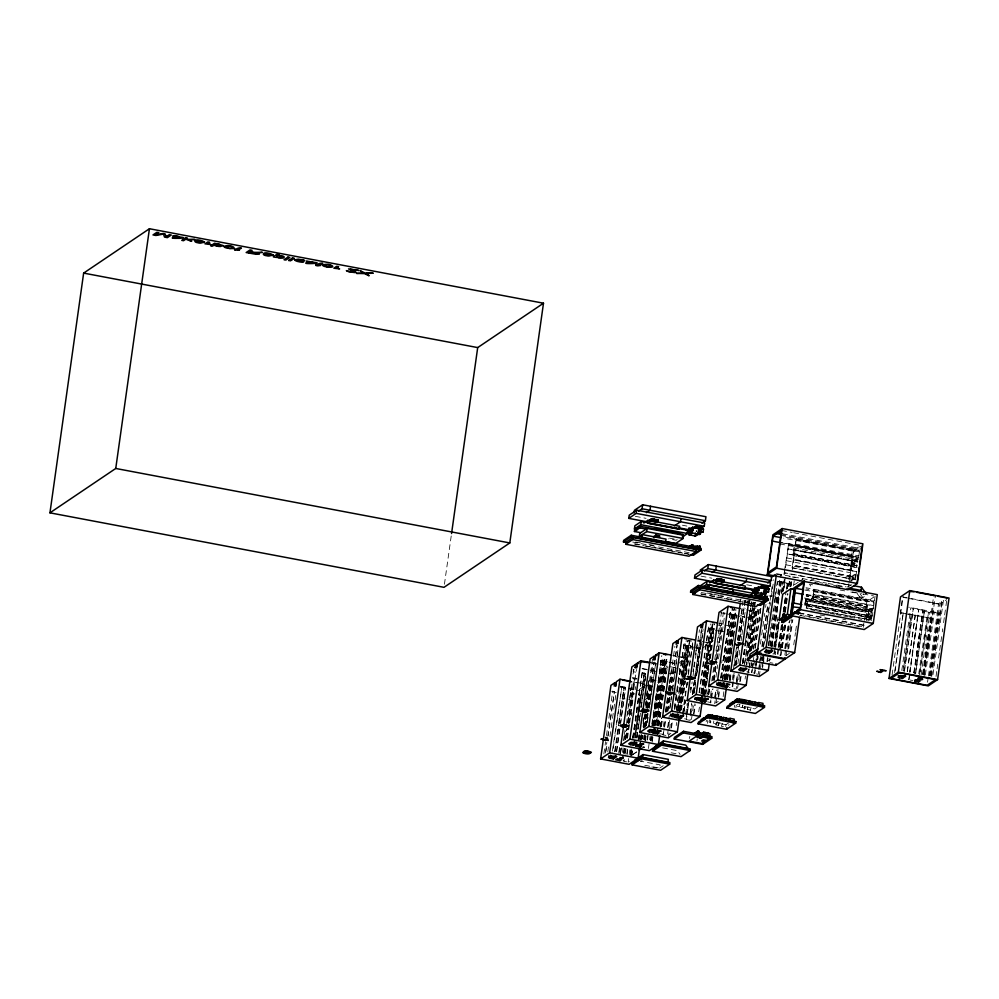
<?xml version="1.0" encoding="UTF-8"?>
<svg xmlns="http://www.w3.org/2000/svg" width="999" height="999" viewBox="0 0 999 999"><rect width="100%" height="100%" fill="white"/><g stroke="black" fill="none" stroke-linecap="round" stroke-linejoin="round"><path stroke-width="0.75" stroke-dasharray="5 3.75" d="M444.43 584.253L451.348 535.077M616.208 692.544L612.05 691.758L612.587 687.924M603.883 753.87L605.606 741.67M606.455 735.576L612.674 691.333L614.422 691.67L608.204 735.901M605.357 753.009L606.855 742.332M607.717 736.226L614.422 691.67M606.056 751.148L607.13 743.531M607.779 751.91L608.641 745.803M609.927 736.65L611.001 729.02M611.213 727.497L612.287 719.867M612.499 718.343L613.573 710.714M613.786 709.19L614.86 701.573M615.072 700.037L615.709 695.466M612.399 751.011L621.902 686.613L612.687 752.21M614.635 751.785L618.568 723.925M618.693 722.901L624.125 687.037L618.98 723.638M615.022 751.523L618.756 725.174M615.284 751.086L618.93 725.149M619.143 723.626L624.075 688.548L625.424 687.637L620.491 722.714M616.42 751.698L620.279 724.25M616.758 751.186L620.404 725.249M620.616 723.726L625.549 688.648L624.075 688.548M618.893 752.247L619.755 746.166M618.905 753.621L619.979 746.016M620.142 753.571L620.991 747.489M620.342 753.433L621.191 747.352M620.691 752.397L621.341 747.839M623.513 740.634L624.163 736.063M624.375 734.54L625.012 729.957M626.947 716.233L627.809 710.127M628.021 708.603L630.381 691.832M630.594 690.297L631.018 687.25M633.541 669.305L633.204 671.703L637.362 672.489M630.669 690.646L631.006 688.249M622.414 752.447L623.051 747.889M624.125 740.284L625.436 731.056M626.473 723.563L632.504 680.719M636.925 678.97L632.305 678.096L634.502 666.47M623.451 753.121L624.088 748.563M625.374 739.447L626.86 728.808M627.722 722.727L631.78 693.855L634.04 694.28M625.474 739.435L626.972 728.758M627.834 722.664L634.677 678.009L628.246 723.763M623.776 753.333L624.637 747.252M625.911 738.136L627.097 728.671M628.046 722.939L634.178 678.346L637.05 678.883M624.188 753.059L624.837 748.501M626.323 737.861L627.609 728.746M624.787 753.696L625.636 747.627M626.922 738.498L628.758 724.6M629.058 723.301L636.513 669.405M626.673 761.862L623.726 761.3L625.187 754.807M625.399 753.283L626.048 748.726M627.534 738.086L629.457 724.412M629.682 722.889L632.879 700.099L628.92 699.7M631.48 715.821L631.917 712.762M635.139 689.76L635.576 686.688M626.848 753.758L627.484 749.2M627.035 755.007L627.896 748.925M629.87 749.887L628.146 762.137L631.68 759.764M630.332 754.42L630.968 749.862M632.679 737.699L642.157 672.951L644.38 673.376L635.277 737.849M630.606 753.583L631.256 748.988M632.767 738.249L639.447 690.721L644.605 687.237M630.519 755.669L631.38 749.587M632.941 738.548L642.157 672.951M631.331 756.168L632.392 748.576M633.89 737.936L640.484 694.967L634.502 737.512M631.942 755.756L632.792 749.675M636.8 751.872L632.692 754.657L633.141 751.448M634.889 738.124L644.617 668.93M635.539 737.424L644.33 674.887L645.679 673.975L640.958 707.529M636.675 738.036L640.109 713.636M636.813 737.662L639.81 716.308M641.096 707.155L645.591 675.124L644.33 674.887M637.012 737.524L638.511 726.847M638.723 725.324L639.797 717.694M640.009 716.171L640.446 713.111M641.296 707.017L643.443 691.758M643.656 690.234L644.73 682.604M644.942 681.081L645.804 674.987M638.061 739.585L638.711 734.952M638.748 739.747L639.61 733.616M639.173 739.959L640.022 733.878M640.396 739.909L641.258 733.828M643.106 720.779L643.531 717.732M646.803 694.317L647.24 691.283M648.089 685.202L648.726 680.644L655.431 680.831M640.596 739.772L641.445 733.691M643.156 721.528L643.593 718.493M645.504 704.819L645.941 701.773M646.79 695.691L647.864 688.099M648.076 686.575L648.925 680.494L650.586 679.382L660.751 681.306L658.915 681.493L652.722 725.561M640.734 739.822L641.595 733.678M643.094 723.538L643.943 717.457M645.654 705.294L646.553 698.426M646.765 696.89L648.488 684.627M641.395 738.948L641.82 735.951M643.081 726.947L644.83 713.773M645.829 707.454L652.572 658.641M641.733 739.897L642.382 735.264M643.468 727.547L645.429 713.636M646.291 707.467L647.614 698.089L650.774 698.688L646.665 701.46M642.257 738.648L642.682 735.614M643.756 728.009L645.679 714.335M646.74 706.73L652.834 663.386L667.432 666.146L666.133 675.349M642.669 738.785L643.094 735.739M644.168 728.146L646.091 714.46M646.94 708.391L650.786 681.031M644.954 726.56L646.678 714.297M647.539 708.179L653.995 662.225M645.154 726.423L646.877 714.16M647.739 708.041L654.195 662.087M643.706 739.46L644.343 734.902M645.416 727.297L647.34 713.623M648.189 707.542L652.035 680.182M641.258 758.491L640.809 761.688L642.457 760.576M644.043 739.672L644.68 735.114M645.966 725.998L647.664 713.835M648.526 707.754L651.51 686.475L653.134 686.425L645.267 685.476M644.442 739.397L645.092 734.839M646.365 725.711L648.076 713.561M648.938 707.479L651.922 686.201M647.177 722.265L648.039 716.133M649.125 708.478L655.581 662.524M644.879 740.684L645.691 735.476M647.389 722.127L648.039 717.532M649.937 704.682L651.048 696.078M651.261 694.555L654.707 670.042M654.919 668.518L655.569 663.923M645.454 741.146L646.303 735.064M647.102 740.097L647.739 735.539M647.514 739.822L648.151 735.264M648.413 748.476L650.137 736.188M651.86 723.9L661.238 660.014M651.91 726.023L661.813 655.569M652.197 725.823L661.887 656.905M650.586 740.759L651.223 736.201M650.873 739.897L651.298 736.812M652.809 726.061L660.376 672.265L668.131 667.032M650.998 740.484L651.423 737.437M653.134 725.286L658.915 681.493M653.708 724.787L663.186 657.392M651.798 740.983L652.434 736.425M653.783 726.123L663.473 657.205M652.197 742.095L653.059 736.013M654.545 725.374L662.999 665.297M654.869 725.274L663.985 660.888L665.172 661.113L656.131 725.499M654.944 725.224L663.985 660.888M655.294 725.087L664.984 656.168M655.431 724.949L664.909 657.554M655.694 724.824L665.596 654.37M670.054 673.276L672.24 673.688L663.286 672.527L665.172 661.113M656.842 725.024L664.31 671.827L666.208 672.19L658.741 725.386M657.017 725.249L666.708 656.318M657.242 725.112L666.932 656.193M657.592 724.862L667.282 655.931M657.916 725.936L665.384 672.752L666.208 672.19M659.003 726.036L665.921 676.885M660.089 727.309L661.375 718.181M660.539 726.997L661.825 717.881M661.001 726.111L661.862 719.954M661.076 726.535L662.15 718.93M661.488 726.261L662.562 718.656M663.398 726.373L664.46 718.768M665.534 711.176L667.457 697.489M668.518 689.897L669.155 685.339M669.367 683.816L671.515 668.618L673.239 667.444L676.41 668.044M665.634 712.225L667.782 696.902M668.643 690.784L674.887 646.365M665.933 735.426L663.074 734.889L663.935 728.808M664.148 727.297L665.209 719.692M666.283 712.1L668.418 696.902M669.268 690.821L671.628 674.1M663.074 734.889L665.771 720.641M666.895 711.675L669.18 696.328M669.892 690.396L673.239 667.444M644.78 765.284L659.677 768.094L660.127 764.897L640.759 761.238M667.694 711.213L669.63 697.427M670.491 691.308L676.96 645.354M667.906 711.076L669.842 697.29M670.704 691.171L677.16 645.217M669.717 708.453L671.428 696.203M672.29 690.072L678.109 648.713M669.917 708.316L670.566 703.721M670.779 702.185L671.64 696.066M672.502 689.934L674.225 677.684M674.437 676.148L675.511 668.493M675.724 666.957L676.81 659.303M677.022 657.767L678.096 650.112M667.632 727.622L669.33 715.459M672.752 691.146L673.176 688.111M675.312 672.914L675.961 668.356M668.081 727.322L668.93 721.241M669.505 720.379L667.357 735.701L670.878 733.328M696.665 531.468L696.241 530.432M668.294 737.874L670.666 721.016M670.903 728.246L671.965 720.641M675.599 694.804L676.023 691.77M671.515 727.821L672.589 720.229M674.288 708.066L679.208 673.114M679.42 671.59L679.844 668.556L679.233 668.968M674.437 709.34L683.978 644.667M674.874 709.153L684.69 640.147M676.46 709.452L686.138 640.521M676.36 710.901L686.263 640.446M677.609 709.939L686.738 645.554L677.697 709.877M677.821 711.276L687.724 640.821M677.959 711.138L687.861 640.684L692.057 641.046M676.223 725.561L676.648 722.489M678.221 711.013L688.124 640.559M678.883 710.102L682.966 681.006M683.179 679.47L687.924 645.779L688.623 645.292L690.534 645.654L686.438 674.75M679.37 711.151L688.623 645.292M679.757 709.902L683.853 680.806M684.065 679.27L689.447 640.983M679.77 711.313L684.078 680.669M684.29 679.145L689.672 640.846M679.832 712.637L689.947 640.646M680.356 710.314L684.452 681.181M684.677 679.645L687.687 658.191L672.689 655.356M680.831 710.426L684.914 681.33M686.001 673.663L690.534 645.654M681.493 709.989L685.576 680.881M682.617 713.486L687.137 681.318M688.224 673.663L692.744 641.495M682.991 713.236L687.512 681.068M688.373 674.949L693.106 641.246M683.99 711.026L685.501 700.299M687.662 684.989L688.086 681.93M692.607 649.762L693.031 646.69L689.872 646.091M684.028 712.387L685.539 701.673M685.714 714.073L687.212 703.346M688.186 702.709L685.826 719.555L690.097 720.354L690.521 717.294M686.875 716.071L686.438 719.13L683.166 718.518M687.087 714.547L688.811 702.285M690.534 690.034L690.958 686.975L690.546 690.009M696.128 650.212L695.479 654.807L696.141 650.187M687.537 711.45L688.611 703.796M693.781 667.032L694.642 660.901M696.365 648.651L697.227 642.532M690.659 692.569L692.17 681.842M693.031 675.724L699.487 629.77M692.295 694.63L694.018 682.367M694.879 676.248L701.548 628.771M692.507 694.492L694.442 680.706M694.655 679.17L701.76 628.621M690.159 713.798L691.658 703.084M693.169 692.357L694.892 680.107M695.104 678.571L700.599 641.595L695.441 678.358M690.484 713.586L691.783 704.395M693.281 693.668L695.217 679.882M690.746 715.771L692.245 705.044M693.968 692.794L695.479 682.067M696.34 675.936L700.212 648.376L697.364 647.827M694.093 693.393L695.604 682.667M696.678 675.012L703.134 629.058M694.942 688.661L695.591 684.065M697.314 671.815L697.964 667.22M698.176 665.684L699.25 658.029M699.462 656.493L700.549 648.838M700.761 647.302L701.835 639.647M702.047 638.111L703.121 630.456M691.47 719.467L693.631 704.145M689.51 738.523L689.809 736.388M693.431 714.422L694.929 703.696M694.043 714.01L695.341 704.819M699.038 692.744L707.866 629.944M699.475 692.557L709.278 623.551M701.061 692.856L710.739 623.938M700.961 694.305L710.863 623.851M698.751 711.75L699.4 707.155M701.335 693.368L708.441 642.819L704.158 642.02M702.21 693.343L706.081 665.771M711.338 628.958L706.293 664.235L711.338 628.958L715.134 629.058M702.285 693.294L706.168 665.721M702.422 694.692L706.518 665.584M706.73 664.06L712.324 624.238M702.784 693.019L706.655 665.446M706.867 663.91L712.462 624.088M703.034 692.894L706.905 665.322M707.13 663.786L712.724 623.963M703.259 695.042L707.205 665.846M707.417 664.31L712.524 629.183M696.965 740.921L697.265 738.798M703.97 694.567L708.066 665.459M708.928 659.34L713.224 628.708M703.933 696.378L708.241 665.746M709.103 659.615L714.048 624.387M704.37 694.717L708.466 665.609M709.327 659.49L714.273 624.263M704.47 696.016L708.778 665.384M709.627 659.253L714.585 624.025M705.431 693.83L706.718 684.64M706.942 683.116L708.016 675.461M708.229 673.925L709.302 666.271M710.376 658.603L712.961 640.222M713.174 638.698L714.26 631.043M705.868 694.929L706.942 687.262M707.654 693.83L708.516 687.699M707.629 696.615L708.928 687.424M708.591 694.43L709.452 688.311M708.84 694.268L709.702 688.136M711.75 681.068L713.898 665.759M714.76 659.627L721.44 612.15M710.526 695.941L711.6 688.286M712.674 680.631L714.834 665.309M715.047 663.786L720.429 625.486L722.04 624.4L716.42 664.248M707.517 723.313L707.854 720.916L706.305 720.616L705.968 723.014L704.258 722.801M710.851 699.899L710.426 702.959L711.463 699.487M711.063 698.363L712.362 689.173M713.648 679.982L715.584 666.196M716.445 660.077L721.153 630.556L717.881 629.932M713.898 680.019L715.958 666.146M716.695 660.102L723.376 612.624L725.074 612.837M711.688 697.951L712.999 688.736M714.048 681.106L716.221 665.759M709.477 719.817L709.14 722.215L710.726 722.514L711.063 720.117M715.908 677.247L717.757 664.909M718.493 658.865L720.991 641.932M721.078 640.484L724.949 612.924M717.195 721.378L716.857 723.776L713.486 723.388L710.314 722.789L710.651 720.391M714.76 697.215L715.833 689.56M715.084 696.99L716.158 689.335M714.697 703.771L715.122 700.711M715.346 699.175L716.633 689.984M716.071 702.884L718.019 689.085M721.678 663.024L722.102 659.952M713.486 723.388L713.823 720.991M720.566 678.184L730.094 613.523M718.244 696.303L719.105 690.172M720.991 677.996L730.681 609.078M721.116 677.921L730.806 608.99M718.643 697.414L719.505 691.283M721.44 677.497L728.758 625.424L733.041 626.236L727.16 630.194M719.08 722.839L718.493 725.411L715.334 724.812L715.671 722.414L719.08 722.839L722.352 723.463L722.015 725.861M722.364 679.832L732.479 607.842L722.489 679.745M723.726 678.783L732.854 614.397L736.65 614.51L736.213 617.569M724.088 679.994L734.065 608.141M724.337 679.869L734.452 607.879M718.493 725.411L718.83 723.014M724.999 678.958L734.04 614.622M723.139 696.69L724 690.559M725.486 680.007L734.752 614.148M725.886 678.758L735.564 609.827L733.99 609.527M726.111 678.633L735.576 611.238M726.073 680.007L735.976 609.552M726.947 679.283L736.65 614.51M727.609 678.833L729.757 663.523M729.969 661.987L732.13 646.665M732.342 645.142L734.715 628.284M734.927 626.76L736.001 619.105M727.484 679.919L729.208 667.644M730.069 661.513L730.506 658.453M730.719 656.917L734.165 632.392M722.352 723.463L721.403 726.273L724.25 726.81M729.17 679.27L730.032 673.151M729.245 680.606L730.319 672.951M740.471 602.11L740.896 599.038M730.119 679.882L730.981 673.751M730.144 681.243L731.218 673.588M733.416 669.23L736.425 647.789M737.512 640.134L743.106 600.312M728.608 722.926L726.011 724.687L725.674 727.085L729.195 724.712M732.255 679.857L733.116 673.726M734.19 666.071L737 646.166M737.849 640.034L741.945 610.926L743.468 609.902L745.579 610.302M734.09 673.089L731.942 688.398L736.213 689.21L736.65 686.151M735.164 665.434L737.749 647.052M738.611 640.921L742.669 615.996L740.496 615.584M733.416 681.855L732.554 687.986L729.282 687.374M733.566 680.356L734.49 674.2M735.726 665.047L738.373 646.628M739.173 640.534L743.468 609.902M736.038 665.084L738.623 646.703L736.126 665.022M739.485 640.571L744.218 606.88L739.56 640.521M744.43 605.344L745.079 600.749M744.517 605.294L745.167 600.699M737.836 663.848L740.284 646.94M741.071 640.871L741.795 636.226M741.932 634.752L745.591 608.703M736.488 681.118L737.349 674.999M736.525 682.492L737.599 674.824M747.689 603.109L748.114 600.049M736.862 684.615L738.373 673.9M748.438 603.671L748.863 600.611M745.641 707.979L744.105 709.003L744.442 706.605L745.978 705.581L745.641 707.979L739.098 706.992L739.847 704.307L739.51 706.718L737.924 706.418L735.901 707.779L734.352 707.479L734.69 705.082M749.238 603.408L749.862 599.912M737.587 688.323L739.535 674.525M749.55 603.196L749.987 600.124M735.901 707.779L736.238 705.381L738.261 704.02L737.924 706.418M739.76 681.743L740.621 675.611M742.344 663.361L745.354 641.92M745.579 640.384L749.662 611.288L754.557 611.675L748.738 653.034M742.657 663.286L750.486 608.091M750.624 606.605L751.348 601.96M740.384 681.33L741.246 675.199M742.956 662.949L750.286 610.864M743.094 663.099L750.923 607.904M751.061 606.43L751.785 601.773M750.749 618.506L752.397 617.394L750.861 617.107L749.213 618.206L750.749 618.506L751.31 613.898L754.557 611.675M744.455 664.934L752.422 608.254M752.634 606.73L753.283 602.135L744.542 664.872M746.902 656.218L753.658 608.691M753.795 607.205L754.52 602.559M747.339 656.043L754.008 608.553M754.22 607.03L754.869 602.434M746.178 665.084L746.615 662.025M747.477 655.893L754.582 605.357M746.44 664.959L746.865 661.9M747.727 655.769L754.407 608.291M754.62 606.755L755.256 602.16M745.079 679.07L745.516 676.011M747.889 664.198L748.313 661.138M749.612 651.947L755.856 607.529M749.912 651.748L755.931 608.578M742.257 707.592L742.594 705.194M750.112 651.323L756.143 608.441M742.544 707.392L742.881 704.994M747.926 673.026L748.363 669.954M751.161 650.024L756.555 611.7L741.558 608.866M755.406 670.079L754.969 673.139L751.648 672.689L748.488 672.09L748.913 669.03M749.138 667.494L749.774 662.899M751.498 650.649L757.529 607.767M748.488 672.09L749.125 668.893M749.337 667.357L749.987 662.762M751.922 648.975L757.729 607.629M750.936 665.983L751.36 662.924M753.296 649.138L759.327 606.243M751.348 665.709L751.772 662.649M753.708 648.863L759.527 607.504M751.648 672.689L752.085 669.63M752.297 668.094L752.946 663.224M753.159 661.975L753.808 657.379M755.094 648.189L760.913 606.543M751.86 672.552L752.284 669.492M752.509 667.956L753.146 663.361M755.306 648.051L761.113 606.693M747.277 709.602L747.864 707.042L751.136 707.654L750.174 710.476L751.136 707.654M747.864 707.042L747.527 709.44L750.798 710.064M753.92 665.334L754.57 660.739M760.164 620.916L760.589 617.857M754.357 673.563L756.942 655.182M755.893 665.709L757.404 654.982M755.619 668.543L757.604 654.845M757.617 655.594L757.017 659.815L760.189 660.414L762.599 660.164L763.186 655.931M758.241 656.443L757.841 659.265L753.82 659.215M760.414 644.093L761.5 636.425M761.713 634.902L764.073 618.044M764.297 616.52L764.722 613.448M765.584 607.33L766.021 604.27M758.853 667.844L759.277 664.772M759.49 663.249L760.351 657.117M761.862 646.39L767.894 603.508M758.74 671.241L758.316 674.313L755.669 673.813M758.953 669.717L760.776 656.193M762.187 646.74L768.094 603.371M761.013 659.864L761.4 657.042M759.265 676.485L762.062 656.555M763.348 647.352L769.605 602.897M763.661 646.266L769.892 601.848M770.117 600.324L772.477 583.478M763.76 660.739L762.187 660.439L762.774 656.218M765.122 641.121L766.633 630.406M767.494 624.275L767.919 621.216M768.78 615.084L769.218 612.025M770.079 605.894L770.504 602.834M771.365 596.703L772.227 590.571M772.439 589.048L773.301 582.917M762.175 666.895L763.686 656.181M763.948 656.793L763.348 661.013L766.92 661.688L770.441 659.315M762.574 668.006L763.011 664.947M763.224 663.423L764.085 657.292M768.306 645.579L768.943 640.983M769.168 639.447L770.241 631.793M770.454 630.269L770.891 627.197M771.74 621.078L772.177 618.006M773.039 611.888L773.463 608.828M774.325 602.697L775.187 596.578M775.399 595.042L775.836 591.982M776.698 585.851L777.347 581.256M768.718 645.304L777.534 582.504M766.92 661.688L767.507 657.467M767.619 661.101L768.044 658.041M769.767 645.791L776.66 596.778M770.404 645.878L779.67 580.019M771.016 646.852L781.131 574.875L777.684 574.225M769.605 661.188L770.029 658.116M771.752 645.854L778.646 596.79L772.652 595.654M771.865 646.253L781.318 581.655L784.889 581.967L783.603 591.158M772.065 647.502L781.318 581.655M773.863 646.278L777.946 617.17M781.393 592.669L782.904 581.942M776.585 574.238L783.778 575.599L784.203 572.602M784.415 571.103L788.823 543.681L852.147 555.644L851.785 556.855L788.461 544.88L787.886 549.038L851.41 560.876L850.723 565.746L787.274 553.871L850.723 565.746M774.05 647.527L777.934 619.954M781.593 593.918L783.316 581.668M851.385 584.677L847.714 587.162L848.051 584.752L784.452 572.976L784.814 570.417M848.051 584.752L784.727 572.789L783.778 575.599M785.476 567.507L788.086 548.901L851.41 560.876M788.461 544.88L788.823 543.681M774.837 646.715L778.283 622.215M782.592 591.583L784.315 579.333M778.471 622.34L773.95 654.507L775.212 650.886M782.779 591.708L784.065 582.517L784.889 581.967M775.661 646.153L779.108 621.653M783.416 591.021L785.564 575.711M775.424 649.362L779.295 621.79M775.336 654.732L775.736 651.91L773.388 653.496M777.984 648.975L777.122 655.107L781.143 655.157L782.005 649.025M778.196 647.452L781.43 624.475M783.141 612.225L786.163 590.784M786.375 589.248L787.237 583.129L788.061 582.567L791.258 583.166L790.833 586.226M783.553 611.425L785.876 594.867M778.82 647.115L782.042 624.138M783.765 611.888L786.138 595.042M787 588.911L788.074 581.256M777.946 654.557L778.808 648.426M779.02 646.89L782.242 623.913M783.965 611.663L786.338 594.817M787.2 588.686L788.061 582.567M779.232 646.828L782.454 623.863M784.178 611.613L786.55 594.767M787.399 588.636L788.486 580.981M784.715 612.025L787.274 593.843M793.094 553.708L857.367 565.759L856.305 566.483L792.981 554.507L793.318 553.558L856.643 565.521L857.229 561.363L793.681 549.55L793.905 547.952L795.479 546.89L792.244 569.892M779.769 649.213L783.216 624.712M784.939 612.462L787.524 594.08M788.598 586.425L789.46 580.307M793.318 553.558L793.905 549.4M780.182 648.938L783.628 624.437M785.351 612.187L787.936 593.806M789.01 586.151L789.872 580.019M795.104 545.616L796.116 539.722L859.44 551.698L858.853 555.856L858.416 557.592L795.104 545.616L796.678 538.386L795.903 539.86L859.227 551.835M856.505 571.815L855.743 577.247L792.419 565.284L793.194 559.84L856.717 571.678L793.194 559.84M857.092 567.657L793.768 555.681L794.043 553.796L792.981 554.507M855.381 579.807L792.07 567.844L792.632 565.147L855.956 577.11M793.393 559.702L793.98 555.544L857.304 567.507M784.627 625.074L780.319 655.706L781.143 655.157M790.009 586.788L791.258 583.166M781.568 647.989L784.802 625.012M790.184 586.725L791.046 580.606M782.217 647.502L785.664 622.989M782.392 647.427L785.838 622.926M790.996 586.176L791.645 581.58M784.739 648.588L788.398 622.552M793.556 585.789L794.642 578.134L795.454 577.584L792.294 576.985M785.564 648.026L789.435 620.466M784.877 655.007L785.526 650.411M785.738 648.875L789.622 621.303M786.038 655.644L791.22 618.856M787.936 649.188L792.032 620.092M788.76 648.638L792.844 619.53M793.755 644.855L795.466 632.604M795.691 631.081L796.765 623.426M871.94 617.882L804.632 605.132L806.692 594.455L866.845 605.831L866.67 607.055L806.106 595.953L866.67 607.055M804.632 605.132L805.793 600.799L865.958 612.175L866.17 610.576L806.018 599.213L866.17 610.576M805.793 600.799L806.018 599.213M806.518 595.679L806.692 594.455M874.038 603.633L873.014 610.963L871.353 612.075L870.803 615.921L805.694 603.796L805.519 605.069L806.867 604.158L871.765 616.433L871.528 618.156L806.618 605.894L806.867 604.158M805.906 603.646L806.443 599.812L808.104 598.688L806.767 608.179M806.717 607.854L871.628 620.117L806.218 608.191L806.618 605.894M813.698 580.369L813.998 578.234L852.297 585.476M810.988 600.836L811.275 598.763L812.524 597.914L872.689 609.29L874.075 602.06L813.511 590.971L814.297 589.323L812.849 599.587L810.988 600.836L871.353 612.075L806.443 599.812M812.524 597.914L813.423 594.205L873.576 605.581M813.423 594.205L813.923 590.684M781.006 542.732L851.523 556.056L852.222 551.098L860.688 545.392M850.599 565.834L848.413 582.192M851.198 561.013L851.785 556.855M848.476 586.7L848.9 583.641M849.113 582.117L853.621 550.074L783.553 536.825M849.962 578.758L853.808 551.398L855.881 549.138L853.808 551.398L783.728 538.161M852.234 564.11L852.759 560.352L854.245 559.353L853.72 563.111L852.234 564.11L853.82 564.41L855.294 563.411L855.831 559.652L854.345 560.651L852.759 560.352M855.843 574.962L854.257 574.662L850.936 576.91L850.474 580.182L852.047 580.481L852.509 577.21L855.843 574.962L854.744 580.119L853.158 579.82L850.661 581.505M853.82 564.41L854.345 560.651M793.681 549.55L857.916 561.65L856.992 562.275L855.419 561.975L855.943 558.216L858.453 557.892M853.158 579.82L854.257 574.662M856.867 557.592L856.343 561.351L855.419 561.975M856.305 566.483L856.643 565.521M856.992 562.275L857.529 558.516L855.943 558.216M860.002 550.349L860.339 547.864M863.261 627.347L863.848 623.151M864.247 620.342L865.958 612.175M806.068 594.867L866.233 606.243L866.857 601.76L873.9 597.002M798.738 613.236L863.648 625.499L863.96 623.264M865.758 610.864L866.258 607.33M799.237 612.899L864.135 625.174L863.885 626.922L800.499 614.947M865.696 618.918L868.256 600.736L806.056 588.985M872.889 608.691L871.815 611.95L870.229 611.65L872.489 611.488L872.889 608.691L870.629 608.853L869.917 613.948L868.268 615.047L866.682 614.747L867.307 610.352L868.955 609.24L870.529 609.54L868.893 610.651L867.307 610.352M866.345 620.679L866.82 617.307L870.304 614.947L871.89 615.247L870.504 621.191M866.682 614.747L868.331 613.648L868.955 609.24M868.268 615.047L868.893 610.651M867.919 620.978L868.393 617.607L871.89 615.247M868.918 620.891L870.304 614.947M870.916 611.188L871.303 608.391M805.019 604.87L870.429 617.332L870.803 615.921M871.14 612.212L871.44 610.127L872.689 609.29M813.511 590.971L873.663 602.335L873.838 601.111L813.673 589.735M872.252 616.383L872.814 612.312M875.087 596.216L874.45 600.699L805.981 587.749M924.112 674.75L932.042 618.381L900.236 612.899L901.061 607.08M901.26 605.631L902.085 599.812M892.082 674.949L903.108 596.49M894.605 672.539L903.233 612.936L894.879 672.352M901.785 670.454L910.776 607.854L924.462 610.614L915.683 673.076M903.121 670.878L911.15 614.435L903.221 670.804M904.107 672.452L913.311 608.329L904.307 672.315M907.229 671.653L915.259 615.209L917.919 615.709L910.002 672.09M907.342 671.578L915.259 615.209M909.702 671.952L918.693 609.34L909.877 672.165M908.803 679.782L909.664 673.688M908.928 679.707L909.789 673.613M913.823 672.727L922.801 610.127L913.998 672.939M914.122 672.864L922.04 616.495L926.872 617.407L918.743 673.913M914.622 673.801L923.401 611.326L924.462 610.614M915.646 673.788L924.425 611.326L928.546 612.1L919.742 674.587M919.53 674.725L928.521 612.125M921.115 675.024L929.894 612.562L931.48 611.488L908.715 607.192M922.701 673.963L933.728 595.491M922.851 674.687L930.781 618.319L932.042 618.381M923.064 674.55L930.981 618.181M923.713 673.651L933.665 602.797M923.738 674.687L933.141 611.813L939.897 613.086L938.223 613.299L929.445 675.761M924.15 675.799L935.389 595.804M925.324 674.987L934.315 612.387L938.223 613.299M927.547 682.18L928.196 677.559M928.421 676.023L938.573 603.721L943.418 600.461L932.604 677.372M929.644 675.624L939.759 604.308L946.727 599.6M930.494 675.961L939.272 613.498M931.118 675.549L942.144 597.09M931.667 676.61L942.257 601.236M936.026 676.46L936.887 670.304M937.099 668.768L937.749 664.16M938.61 658.004L939.485 651.847M939.697 650.312L942.069 633.391M942.294 631.855L942.719 628.783M943.593 622.627L944.455 616.47M944.667 614.934L945.753 607.242M945.966 605.706L946.615 601.086M858.628 547.19L860.926 546.303M632.692 754.657L636.301 752.047M677.172 539.572L676.148 540.259L668.556 538.823M696.116 531.356L697.027 531.218M786.812 557.942L850.137 569.917M786.325 560.701L849.762 572.602M785.851 564.785L849.175 576.76M772.914 580.407L773.738 579.857M780.306 575.424L781.131 574.875M612.05 691.758L612.674 691.333M708.578 628.084L711.251 629.008M644.38 673.376L645.679 673.975M732.854 614.397L729.607 613.861M789.123 576.386L790.296 576.96M659.203 671.69L667.432 666.146M728.758 625.424L724.874 625.224M663.286 672.527L664.31 671.827M630.531 694.692L631.78 693.855M639.447 689.36L646.49 684.602M678.646 662.924L685.689 658.166L678.021 656.718M706.093 644.405L708.441 642.819M798.301 582.18L794.779 584.552L790.434 583.728M799.487 581.381L803.009 579.008L800.112 578.458M679.932 663.411L687.687 658.191M702.672 648.076L710.426 642.844L705.931 641.995M727.272 631.48L735.027 626.261L727.534 624.837M747.502 617.794L751.211 615.309L749.662 615.009M756.555 611.7L752.846 614.198L751.31 613.898M776.061 598.538L778.646 596.79M648.426 685.539L651.51 686.475M639.073 694.867L639.872 695.379M632.879 700.099L629.358 699.962M809.877 581.006L813.998 578.234M853.808 551.398L859.852 547.315M644.53 700.162L647.614 698.089M858.416 557.592L859.04 557.18L779.882 542.22M858.803 558.853L857.217 559.915L793.905 547.952M772.776 653.933L774.774 653.958M746.815 671.852L748.688 671.952M856.917 593.181L859.639 596.977L863.748 594.205M859.639 596.977L862.811 597.577L866.92 594.805M640.946 748.75L644.03 746.678M643.98 747.639L644.592 747.227L643.381 746.99M715.871 702.971L718.219 701.398M785.838 655.744L789.36 653.358M870.429 617.332L871.765 616.433M715.334 724.812L716.857 723.776M659.677 768.094L663.199 765.721M757.392 707.13L754.782 708.878L750.511 708.079M900.236 612.899L903.233 612.936M917.919 615.709L922.04 616.495M924.425 611.326L923.401 611.326M926.872 617.407L930.781 618.319M934.315 612.387L932.517 612.225M778.533 581.48L780.906 581.918M781.543 530.432L792.195 532.442M793.718 532.729L859.165 545.104M782.479 533.741L857.055 547.839L855.906 548.613L782.841 534.802M780.843 535.389L858.491 550.062M796.053 538.798L859.377 550.761M795.329 544.018L858.853 555.856M788.673 544.742L851.997 556.718M635.339 516.321L646.041 518.344M682.454 525.237L686.912 526.073M779.645 543.893L857.292 558.566M853.72 563.111L855.294 563.411M669.592 538.136L674.138 538.998M850.936 576.91L852.509 577.21M853.795 577.946L855.381 578.246M792.269 567.707L855.594 579.67M635.664 541.97L643.081 543.369M649.013 544.492L653.471 545.329M632.692 542.045L690.771 553.021M635.064 543.881L644.105 545.591M645.616 545.879L657.679 548.164M659.19 548.451L689.335 554.145M634.103 543.956L643.231 545.679M644.755 545.966L649.313 546.828M650.836 547.115L656.917 548.264M658.441 548.551L662.999 549.413M664.522 549.7L669.093 550.561M670.604 550.849L676.698 551.997M678.221 552.285L682.779 553.146M684.303 553.434L688.86 554.308M902.484 596.903L938.573 603.721M903.521 597.452L906.53 598.026M908.041 598.314L939.759 604.308M776.51 573.638L813.036 580.606M814.547 580.881L826.61 583.166M828.121 583.453L846.203 586.875M819.767 582.604L822.826 583.191M833.528 585.214L836.575 585.789M838.111 586.076L842.694 586.937M852.347 591.92L861.438 593.631M862.961 593.918L873.563 595.928M810.489 584.403L812.599 584.802M840.109 590.009L844.692 590.871M850.811 592.032L855.394 592.894M777.959 581.73L794.455 584.852M928.308 612.262L929.894 612.562M804.719 590.009L866.857 601.76M813.011 594.48L873.163 605.856M908.453 613.923L911.15 614.435M902.959 613.124L905.494 613.598M911.038 614.51L915.159 615.284M701.073 576.148L711.775 578.171M746.715 584.777L752.647 585.901M811.275 598.763L871.44 610.127M804.307 597.976L873.014 610.963M805.569 600.948L865.721 612.325M868.331 613.648L869.917 613.948M768.968 595.854L772.077 596.44M805.694 603.796L870.604 616.058M866.82 617.307L868.393 617.607M869.829 618.319L871.415 618.618M810.451 609.702L814.984 610.564M816.495 610.839L828.571 613.124M830.082 613.411L834.602 614.273M836.113 614.547L842.157 615.696M843.668 615.983L848.188 616.833M849.699 617.12L861.775 619.405M707.192 593.031L713.136 594.155M714.622 594.442L719.068 595.279M720.554 595.554L723.526 596.116M701.286 592.557L754.982 602.697M820.191 614.984L824.712 615.846M842.831 619.268L845.853 619.83M700.649 593.831L742.856 601.81M744.367 602.097L754.919 604.083M701.186 594.18L708.791 595.616M710.314 595.904L714.884 596.765M716.395 597.052L722.489 598.201M724 598.488L728.571 599.35M730.094 599.637L742.257 601.935M743.78 602.222L748.338 603.084M749.862 603.371L755.943 604.532M799.862 615.372L807.417 616.795M808.928 617.082L827.035 620.504M828.546 620.791L860.239 626.785M742.057 616.42L744.904 616.957M720.516 612.699L725.012 613.548M726.51 613.836L744.505 617.232M718.531 623.139L726.036 624.55M717.344 624.899L720.429 625.486M720.541 630.968L724.812 631.78M707.991 628.958L713.985 630.094M715.484 630.369L722.989 631.793M910.176 680.044L912.924 680.569M698.438 640.584L704.432 641.708M697.439 640.996L700.599 641.595M683.478 645.004L687.924 645.779M683.391 645.541L692.394 647.252M693.893 647.527L699.887 648.663M769.979 662.624L772.976 663.186M673.426 655.844L676.498 656.43M660.739 660.339L663.91 660.938M664.859 661.326L667.657 661.862M669.068 662.125L677.472 663.711M660.651 660.888L677.147 663.998M651.423 662.762L667.919 665.883M670.317 666.758L675.761 667.782M642.082 668.456L654.77 670.853M642.382 668.868L660.376 672.265M642.057 672.839L645.129 673.426M632.929 677.672L634.677 678.009M636.488 682.354L643.993 683.778M633.091 682.067L645.004 684.327M744.442 706.605L747.614 707.205M707.767 701.922L711.038 702.547M620.267 686.213L626.398 687.374M620.391 686.775L629.333 688.461M630.819 688.736L633.803 689.31M619.954 687.037L639.447 690.721M630.332 693.044L640.484 694.967M625.087 698.813L622.102 698.588L627.909 699.687M721.74 723.875L726.011 724.687M660.426 733.853L663.698 734.477M662.649 747.876L677.572 750.699L680.069 754.457M671.128 752.771L678.571 754.183M623.126 760.651L624.338 760.888M651.847 766.97L657.841 768.106M784.065 582.517L787.237 583.129M860.089 593.781L862.811 597.577M809.427 584.203L810.788 586.101M693.543 668.593L693.106 671.653L693.556 668.568"/><path stroke-width="1.5" d="M697.477 527.035L696.678 528.221L694.917 527.897L694.917 527.047M699.288 527.547L700.187 527.072L698.201 526.698L700.137 527.422L699.2 528.696L697.452 528.371L697.452 527.522M761.325 586.638L765.921 586.9L764.947 588.523L763.186 588.199L763.211 586.85L762.412 588.049L760.651 587.712L760.664 586.863M649.887 520.691L650.561 520.317L649.775 520.204M715.671 580.744L715.721 580.394M649.987 520.292L649.974 520.916M692.057 545.379L692.032 546.778L692.082 545.317M699.375 548.064L699.525 546.753M761.063 596.166L760.851 597.627M716.583 580.968L717.032 578.821L723.726 580.082L723.276 582.23M759.178 595.566L759.028 597.414L759.265 595.067L758.566 596.328L759.377 596.715M766.708 596.89C766.42 595.554 766.121 597.939 767.244 596.528M764.035 597.727L764.223 598.563M699.537 546.828L700.162 546.303M694.917 527.897L695.504 526.66M697.452 528.371L698.026 527.135L700.062 527.534M760.651 587.712L761.238 586.475M763.186 588.199L763.773 586.962L763.736 587.599M759.153 595.941L758.166 596.828M699.537 546.928L700.074 548.051L697.227 547.627M691.67 545.916L692.157 544.817L691.783 546.041M766.733 597.127C765.309 599.924 768.681 597.24 766.608 597.265M49.95 512.837L83.641 273.102L149.438 228.734L543.493 303.209L509.802 542.944L444.006 587.325L49.95 512.837L115.747 468.469L509.802 542.944M115.747 468.469L149.438 228.734M451.56 533.541L477.697 347.59L543.493 303.209M626.498 542.507L623.451 541.933L623.676 540.334L631.243 535.239L701.211 548.463L700.986 550.062L693.431 555.169L690.384 554.595M647.115 521.828L628.783 518.369L629.233 515.172L636.625 510.177L704.695 523.039L704.245 526.248L698.626 529.657L699.537 529.52L698.663 533.503M625.724 544.255L626.023 542.182L633.004 537.462L696.328 549.438L696.041 551.51L689.048 556.231L625.724 544.255L632.717 539.547L696.041 551.51M634.04 512.986L634.415 510.314L642.632 504.77L705.956 516.745L705.394 520.741L701.872 523.114M623.451 541.933L631.018 536.838L631.243 535.239M639.647 747.477L638.149 758.216L629.095 764.31L600.611 758.928L610.951 685.339L614.66 682.841L616.246 683.141M628.783 518.369L636.176 513.374L636.625 510.177M632.717 539.547L633.004 537.462M637.437 529.57L634.427 528.995L634.877 525.799L641.258 521.503L687.936 530.319L687.487 533.516L682.379 536.962M640.759 532.679L634.427 531.493L634.652 529.882L639.997 526.286L682.742 534.365L682.517 535.963L683.553 535.264L683.104 538.473L675.699 543.456L665.072 541.458M614.66 682.841L614.21 686.038L615.859 684.927M615.796 686.338L616.308 681.73L619.992 679.245L630.494 681.218M638.548 511.151L642.07 508.766L642.632 504.77M634.427 531.493L639.772 527.884L639.997 526.286M634.427 528.995L640.809 524.7L641.258 521.503M600.611 758.928L609.652 752.834L619.992 679.245M609.989 758.303L608.478 757.492L610.739 755.956L616.82 756.58L613.324 758.94L609.989 758.303L610.214 756.705L608.703 755.881M610.314 758.291L610.739 755.244M665.571 542.295L666.021 539.098L642.282 534.602L641.833 537.812L647.764 538.936M613.324 758.94L613.548 757.329L615.884 755.768M647.589 523.001L647.964 520.292L679.632 526.273L679.245 528.995L649.088 523.289M647.14 528.384L639.735 533.379L639.285 536.575L646.69 531.58L647.14 528.384L683.553 535.264M650.549 506.268L649.987 510.264L646.465 512.649M620.866 745.266L629.919 739.16L658.403 744.555L649.362 750.649L620.866 745.266L631.88 666.882L635.601 664.372L637.187 664.672L636.738 667.869L635.152 667.569L635.601 664.372M620.029 760.664L621.678 759.552L617.32 758.728L615.684 759.839L620.029 760.664L620.254 759.065M622.664 758.191L623.339 757.741L619.892 757.679L622.664 758.191L622.889 756.593M649.924 662.474L640.933 660.776L637.237 663.261L636.788 666.458L635.152 667.569M655.706 536.625L655.931 535.027L659.727 535.739L659.502 537.337L655.706 536.625L653.945 537.812M629.919 739.16L640.933 660.776M630.257 744.642L628.746 743.818L631.006 742.294L637.087 742.919L633.591 745.266L630.257 744.642L630.481 743.044L633.816 743.668L636.138 742.095M633.591 745.266L633.816 743.668M634.028 744.193L634.465 741.158M632.13 764.884L632.355 763.286L641.408 757.192L669.892 762.574L669.667 764.173L660.626 770.266L632.13 764.884L641.183 758.79L669.667 764.173M635.938 746.178L637.587 745.067L641.932 745.891L640.297 747.002L635.938 746.178L636.163 744.58M634.502 762.237L634.802 760.114L638.086 757.891L640.197 758.291M679.07 719.505L677.347 731.78L668.294 737.874L639.81 732.492L650.149 658.903L653.87 656.393L655.456 656.693M637.637 761.088L638.086 757.891M640.147 744.005L643.606 744.08L640.147 744.005L640.371 742.407M640.297 747.002L640.521 745.404L637.612 744.854M639.285 759.977L639.735 756.78L643.019 754.57L668.343 759.352L667.894 762.549L644.068 758.041M655.007 659.889L653.421 659.59L653.87 656.393M655.157 658.828L655.519 655.282L659.203 652.797L671.191 655.069M641.183 758.79L641.408 757.192M642.569 757.766L643.019 754.57M639.81 732.492L648.851 726.385L659.203 652.797M649.188 731.867L647.689 731.043L649.949 729.52L656.018 730.144L652.534 732.492L649.188 731.867L649.412 730.269L652.759 730.893L655.082 729.32M680.956 518.556L680.506 521.753L674.337 525.911M652.534 732.492L652.759 730.893M653.296 733.129L654.944 732.03L659.29 732.841L657.642 733.953L653.296 733.129L653.521 731.505M654.008 731.405L654.432 728.333L654.083 731.343M652.522 751.248L652.747 749.65L661.8 743.543L690.284 748.938L690.059 750.536L681.018 756.63L652.522 751.248L661.575 745.154L690.059 750.536M654.745 749.675L655.194 746.478L658.478 744.255L660.589 744.655M657.467 730.968L660.926 731.043L657.467 730.968L657.692 729.37M657.642 733.953L657.879 732.329L654.969 731.78M658.179 746.39L659.702 735.326M692.819 530.494L688.548 529.857L688.935 527.909L693.081 528.633M702.022 702.634L700.087 716.433L691.046 722.539L662.549 717.157L672.901 643.568L676.61 641.058L678.196 641.358M692.332 532.954L690.908 533.528L691.695 527.909L692.657 527.26L699.125 528.483L698.338 534.09L695.454 536.026L688.998 534.765L689.772 529.208L691.196 528.646M659.827 745.279L660.127 743.144L663.411 740.921L685.776 745.154L688.286 748.913M688.998 534.765L689.947 534.14L690.546 529.957M690.996 530.057L690.409 534.265L689.447 534.89L689.785 532.554L686.862 532.105L689.847 532.692M661.575 745.154L661.8 743.543M691.758 530.806L691.37 533.616L689.947 534.14M689.672 546.977L690.284 546.028M676.61 641.058L676.161 644.255L677.809 643.144M690.908 533.528L692.195 530.531L693.119 530.706L692.869 528.583M692.657 527.26L692.457 528.671L693.381 528.846M690.147 547.065L693.343 545.329L692.794 546.141M692.607 530.457L692.919 528.708M663.411 740.921L662.961 744.13L686.8 748.626M691.121 546.515L691.221 545.841M677.896 643.493L678.259 639.947L681.942 637.462L695.441 640.009M696.965 526.885C694.492 527.859 694.555 526.098 697.302 526.61M695.217 526.635L697.652 526.598L696.253 526.798M695.429 527.31L696.315 526.273M693.343 545.329L691.695 545.516L691.808 546.391M695.479 533.154L695.092 535.963L697.964 534.015L698.751 528.421M695.454 536.026L695.941 534.852M697.027 526.411L696.778 527.497L698.201 526.698M662.549 717.157L671.603 711.051L681.942 637.462M693.431 555.169L693.656 553.558M695.366 546.078L697.889 545.966M698.388 526.735L699.999 527.572M671.94 716.52L670.429 715.709L672.689 714.185L678.771 714.797L675.274 717.157L671.94 716.52L672.165 714.922L670.654 714.11M672.277 716.358L672.702 713.298M698.863 527.422L698.85 526.798M698.838 532.255L699.188 529.77M699.562 526.885L699.312 527.984L700.137 527.422M695.104 593.031L690.546 592.17L690.771 590.559L698.326 585.464L768.306 598.688L768.081 600.287L760.514 605.394L757.467 604.82M699.612 526.96L698.788 527.272M700.262 532.042L701.535 527.385L702.322 527.534L702.135 528.946L703.496 529.195L703.096 531.992L700.262 532.042L703.096 531.992M696.478 534.078L699.25 534.602L700.474 533.766L700.873 530.968M700.948 531.593L701.535 527.385M712.861 581.655L694.517 578.184L694.967 574.987L702.359 570.004L770.441 582.867L769.992 586.063L766.595 587.674L766.008 591.87L768.156 592.282L769.23 589.023L767.869 588.761L768.069 587.362L766.595 587.674M675.274 717.157L675.499 715.559L677.821 713.985M692.806 594.48L693.106 592.407L700.099 587.687L763.411 599.662L763.124 601.735L756.131 606.455L692.806 594.48L699.799 589.772L763.124 601.735M699.525 546.69C699.937 545.716 698.413 547.102 699.837 545.929M676.96 717.17L677.272 715.484M674.213 738.998L674.437 737.399L683.491 731.293L711.975 736.675L711.75 738.273L702.709 744.38L674.213 738.998L683.266 732.891L711.75 738.273M690.546 592.17L698.101 587.062L698.326 585.464M680.394 718.618L682.03 717.507L677.684 716.683L676.036 717.794L680.394 718.618L680.619 716.995L676.261 716.171M694.517 578.184L701.91 573.201L702.359 570.004M699.799 589.772L700.099 587.687M682.991 716.158L683.666 715.696L680.219 715.634L682.991 716.158L683.216 714.56M726.198 689.11L724.687 699.849L715.646 705.943L687.15 700.561L697.489 626.972L701.211 624.462L702.796 624.762M683.266 732.891L683.491 731.293M704.283 570.966L707.804 568.593L708.366 564.597L771.69 576.56L771.128 580.569L767.607 582.941M702.709 587.1L706.543 584.515L706.992 581.318L753.671 590.147L753.221 593.344L749.4 595.928M701.211 624.462L700.761 627.659L702.409 626.56M702.347 627.959L702.859 623.351L706.543 620.866L717.032 622.852M708.915 588.036L709.365 584.84L733.104 589.323L732.654 592.519L726.723 591.396M695.029 699.113L697.29 697.589L703.371 698.214L699.874 700.561L695.029 699.113L695.254 697.514M687.15 700.561L696.203 694.455L706.543 620.866M696.54 699.937L696.765 698.338L700.099 698.963L699.874 700.561M713.323 582.829L713.698 580.107L745.366 586.101L744.979 588.811L714.834 583.116M716.283 566.096L715.721 570.092L712.2 572.464M701.348 699.475L701.773 696.403L701.435 699.412M698.126 723.875L698.351 722.277L707.404 716.171L735.888 721.565L735.664 723.164L726.623 729.258L698.126 723.875L707.18 717.769L735.664 723.164M697.714 731.056L697.265 734.253L698.463 734.477L698.913 731.28L697.714 731.056L693.206 734.103M704.819 699.038L708.266 699.113L704.819 699.038L705.044 697.439M700.324 734.989L700.624 732.854L697.464 732.255L698.913 731.28M704.994 702.022L706.63 700.911L702.285 700.099L700.636 701.198L704.994 702.022L705.219 700.399L702.322 699.849M703.633 720.079L703.97 717.682L706.081 718.081M747.714 674.55L746.203 685.289L737.162 691.383L708.666 686.001L719.018 612.412L728.059 606.318L740.059 608.578M705.282 718.968L705.619 716.57L708.478 714.635L715.259 715.921L714.922 718.318M703.658 732.18L703.209 735.376L704.757 735.664L705.207 732.467L703.658 732.18L701.635 733.541L700.049 733.241L700.624 732.854M702.709 744.38L702.934 742.781M707.18 717.769L707.404 716.171M708.141 717.045L708.478 714.635M705.943 736.238L706.393 733.041L708.266 733.141L707.529 736.538M706.231 736.038L706.68 732.841M710.326 717.344C711.8 711.75 708.341 718.706 711.912 717.644L712.25 715.247L711.912 717.644M709.59 736.925L710.039 733.728L708.266 733.141M708.666 686.001L717.719 679.907L728.059 606.318M713.373 718.031L713.711 715.634M718.056 685.376L716.545 684.565L718.805 683.029L724.887 683.653L721.39 686.013L718.056 685.376L718.281 683.778L716.77 682.954M718.393 685.214L718.83 682.155M719.979 685.514L720.404 682.454M717.032 716.096L716.196 718.818L717.032 716.096L721.303 716.97L720.966 719.367M721.39 686.013L721.615 684.402L723.95 682.841M719.779 719.143L720.117 716.745M726.51 687.474L728.159 686.363L723.8 685.539L722.152 686.65L726.51 687.474L726.735 685.838M722.152 720.204L723.151 717.369L726.323 717.956L725.736 720.529L726.323 717.956M722.814 719.767L723.151 717.369M769.168 664.248L768.306 670.379L759.265 676.485L730.769 671.103L740.247 603.646M726.91 708.079L727.135 706.48L736.176 700.374L764.672 705.756L764.447 707.354L755.394 713.461L726.91 708.079L735.951 701.972L764.447 707.354M746.69 578.384L746.241 581.58L740.072 585.739M729.52 706.231L729.857 703.833L732.754 701.872L734.864 702.272M726.623 729.258L726.847 727.659M729.008 721.141L729.957 718.331L734.228 719.143L733.89 721.54L731.043 721.003M729.62 720.729L729.957 718.331M732.417 704.283L732.754 701.872M734.065 703.171L734.402 700.774L737.262 698.838L744.467 699.837L743.393 702.722M730.769 671.103L739.822 664.997L748.438 603.671M740.084 670.591L740.509 667.519M740.159 670.479L738.648 669.655L740.908 668.131L746.99 668.743L743.493 671.103L740.159 670.479L740.384 668.868L743.718 669.505L746.041 667.931M735.951 701.972L736.176 700.374M736.925 701.236L737.262 698.838M756.93 588.473L755.519 589.035L754.732 594.592L761.188 595.854L764.073 593.906L764.859 588.311L758.391 587.087L758.191 588.486C761.513 589.51 756.268 592.682 754.295 589.685L754.67 587.737L758.815 588.461M743.493 671.103L743.718 669.505M740.559 701.922L741.021 699.45L740.684 701.847L738.985 701.623L739.322 699.225M754.732 594.592L755.694 593.968L756.28 589.785M756.743 589.872L756.143 594.093L755.194 594.717L755.781 590.521L751.435 589.922L755.756 590.646M785.014 657.654L784.789 659.265L775.748 665.359L747.252 659.977L747.477 658.366L756.53 652.272L761.026 653.121M758.066 592.782L756.643 593.356L757.429 587.737L758.391 587.087M757.692 589.223L757.105 593.443L755.694 593.968M742.145 702.222L742.482 699.824M756.643 593.356L757.929 590.359L758.853 590.534M742.906 699.537L742.569 701.935L744.13 702.235M757.941 596.977L758.129 595.604L760.364 596.041M749.475 658.391L750.074 654.17L758.291 648.613M758.303 596.066L758.278 596.915M762.412 588.049L762.637 587.237L760.539 586.95L761.6 586.076M760.776 586.638L765.871 587.25L765.047 587.799L765.296 586.713L764.585 586.613L764.435 587.35M761.151 586.7L761.688 586.925M744.979 703.021L745.816 700.287L748.975 700.886L748.638 703.284L749.75 703.571L750.087 701.173L748.9 700.948L748.551 703.346M761.9 586.875L761.163 587.137L761.413 586.038L763.473 587M745.479 702.684L745.816 700.287M763.386 586.413C760.801 588.836 762.574 584.677 762.674 586.9M761.213 592.981L760.826 595.779L763.698 593.843L764.485 588.236M761.188 595.854L761.675 592.432M763.199 586.388L761.438 586.188M764.098 596.865L765.409 596.428M747.252 659.977L756.305 653.883L756.53 652.272M764.759 593.081C762.936 594.08 766.445 591.296 765.284 589.348L764.722 589.248M765.571 586.975L764.135 586.5L763.074 587.424L763.998 587.499M767.307 574.487L772.889 534.815L782.18 528.546L862.911 543.806L857.342 583.478L848.039 589.747L767.307 574.487L776.598 568.219L857.342 583.478M764.497 596.94L764.934 596.291M773.076 536.138L767.944 572.614L776.41 566.895L781.543 530.432L773.076 536.138L780.681 537.574M764.834 596.715L765.246 596.028L764.847 596.89M799.612 617.357L794.655 652.609L785.614 658.703L757.117 653.321L764.447 601.211M765.097 596.603L765.521 593.543M764.834 600.761L764.934 601.748M762.212 593.893L764.984 594.417L766.208 593.593L766.608 590.784M766.008 591.87L767.269 587.212M751.598 703.958L751.935 701.56L755.094 702.16L754.507 704.732M766.558 596.915L766.92 596.153M776.598 568.219L782.18 528.546M757.779 705.344L758.74 702.534L763.011 703.333L762.674 705.731L758.403 704.932L758.74 702.534M757.117 653.321L766.171 647.227L776.298 575.174M765.833 652.26L766.258 649.2M766.033 652.609L764.522 651.785L766.795 650.262L772.864 650.873L769.367 653.234L766.033 652.609L766.258 651.011L769.592 651.635L771.927 650.062M769.367 653.234L769.592 651.635M771.003 652.372L771.428 649.313M779.12 619.855L782.716 594.268L790.933 588.723L794.105 589.323L790.509 614.909L787.212 617.132L784.053 616.533L784.502 613.336L782.854 614.435L782.404 617.644L779.12 619.855L782.279 620.454L785.576 618.244L785.876 616.108M775.748 665.359L775.973 663.761M781.643 622.34L790.696 616.233L792.269 616.533L783.228 622.639L781.643 622.34L782.067 619.305M784.053 616.533L787.337 614.31L790.933 588.723M790.696 616.233L794.742 587.449L792.157 589.185M791.383 615.759L795.429 586.975L804.482 580.869L800.436 609.665L796.74 612.15L796.965 610.551L800.249 608.341L803.845 582.754L795.616 588.299L792.02 613.886L795.329 611.663L798.488 612.262L798.263 613.861L795.104 613.261L791.383 615.759L864.21 629.532L873.251 623.426L877.297 594.642L846.952 588.898M795.104 613.261L795.329 611.663M857.154 582.155L858.216 574.562M858.641 571.515L859.29 566.957M859.714 563.923L862.274 545.679M858.978 591.795L861.038 590.409L861.488 587.212L853.82 585.764M889.023 678.471L900.499 596.878L909.789 590.621L949.05 598.039L937.586 679.62L928.296 685.888L889.023 678.471L898.326 672.202L937.586 679.62M898.326 672.202L909.789 590.621M899.187 677.809L898.014 677.235L900.524 675.536L905.768 676.173L902.434 678.421L899.187 677.809L899.412 676.211L898.238 675.636M902.434 678.421L902.659 676.822L904.882 675.324M914.909 681.256L916.395 680.257L920.116 680.956L918.63 681.955L914.909 681.256L915.134 679.645M918.093 679.108L919.018 678.483L922.739 679.183L921.815 679.807L918.093 679.108L918.318 677.509M918.63 681.955L918.855 680.356L916.383 679.882M699.512 547.102L699.3 548.476M652.047 518.856C653.296 518.543 651.323 520.791 652.684 518.681M653.945 518.918L654.47 519.305L653.596 519.617M656.093 519.892L655.519 519.755M657.629 519.605C655.918 521.378 660.077 518.156 656.618 521.203M717.844 578.396L717.232 579.67L718.194 578.733M719.63 579.02L719.68 578.746M721.515 579.083L720.916 580.369L721.553 580.394L722.102 579.195L721.153 579.87M723.713 579.77C723.476 581.455 723.214 579.42 723.139 579.657M694.755 547.827L695.267 547.027M766.383 598.701L766.633 597.34M651.286 518.993L649.35 520.954L651.286 518.993L657.979 520.254L657.542 522.402L650.849 521.141L650.873 519.892L658.141 521.266L656.63 522.315M652.135 519.88L651.485 519.855L652.11 518.568M653.97 520.029L654.295 519.255M655.169 520.554L655.856 520.304M657.929 520.229L657.067 520.616M717.032 578.821L715.097 580.769L716.608 579.72L723.875 581.081M719.992 579.358L719.068 580.032L719.455 578.97M723.388 580.744L722.939 580.144M693.781 547.352L693.968 545.779M694.78 547.727L695.391 547.04M759.028 597.414L758.803 598.114M699.2 528.696L698.638 527.747M764.947 588.523L764.372 587.574M689.26 547.002L689.859 546.316L690.496 546.915M651.685 519.28L652.634 518.956M655.419 520.042L655.356 520.204M719.305 579.52L720.254 578.846M653.658 519.468L653.346 520.192M719.392 579.295L719.105 579.982M717.519 578.846L718.368 578.783M692.482 546.053L692.769 545.367M759.59 596.628L759.902 595.504M721.241 579.432L722.052 579.47M698.838 550.174L697.402 551.873M653.433 519.855L653.983 520.229M719.155 579.707L719.717 580.044M657.055 520.854L657.866 520.417L657.205 520.317M657.654 520.916L658.204 519.717M756.493 596.89L757.379 596.253M655.781 519.268L656.318 519.655M696.703 527.097L697.652 526.598M639.21 750.149L641.62 748.413M649.45 520.516L650.961 519.468L658.229 520.829L656.718 521.89M715.184 580.344L716.695 579.283L723.975 580.656L722.452 581.718M643.856 523.064L647.964 520.292M638.573 537.1L642.282 534.602M653.284 536.813L655.931 535.027M690.234 529.295L693.119 527.347M694.804 527.122L695.616 526.573M689.847 530.806L685.701 530.094M698.151 527.047L697.577 527.285M703.496 529.195L701.448 529.395L701.648 527.996L700.861 527.847M698.101 533.391L699.013 533.254M689.397 547.065L690.896 547.04M692.032 545.279L691.595 546.191C689.585 547.552 691.196 543.543 692.869 545.654M690.222 546.515L691.683 546.915M700.149 570.142L708.366 564.597M700.611 585.626L706.992 581.318M709.59 582.879L713.698 580.107M705.656 587.325L709.365 584.84M641.495 661.763L649.775 662.799M771.34 577.135L775.212 574.512M755.981 589.123L758.853 587.175M760.539 586.95L761.363 586.401M653.421 659.59L655.069 658.491M684.777 638.698L686.488 638.91M730.893 607.542L732.604 607.767M752.484 592.007L755.494 592.395M712.537 622.702L714.485 622.727M765.921 586.9L764.522 587.1M765.734 587.4L760.589 586.6M769.23 589.023L767.195 589.223M759.34 596.952L758.678 596.415M766.37 600.824L763.736 601.935M799.887 607.704L793.006 606.88M798.263 613.861L799.912 612.749L796.74 612.15M701.086 719.63L703.97 717.682M715.259 715.921L716.533 716.42M744.467 699.837L743.731 700.324L745.316 700.624M721.303 716.97L720.591 717.444L722.489 717.806M910.439 591.545L913.998 591.77M750.087 701.173L749.375 701.648L751.935 701.56M705.207 732.467L706.393 733.041M755.094 702.16L758.116 702.946M733.303 723.301L735.888 721.565M692.569 545.953L692.195 545.816M764.597 596.341L765.396 596.403M762.662 586.725L761.588 586.987M279.008 255.432L277.647 255.407L279.096 254.433L277.26 254.083L273.301 256.755C275.474 257.892 287.275 257.792 279.658 255.819M762.225 597.34L763.935 597.539M697.939 546.316L697.702 546.528M278.396 257.779L281.069 258.104A4.783 0.987 8 0 0 283.329 258.004C287.924 255.407 273.077 254.558 277.547 257.23M685.814 530.019L689.797 530.694M752.609 591.932L755.232 592.382M83.641 273.102L477.697 347.59M777.909 532.879L782.479 533.741M776.76 533.653L781.318 534.515M642.07 508.766L705.394 520.741M636.176 513.374L704.245 526.248M695.242 526.51L697.602 526.948M772.377 541.096L781.006 542.732M653.658 519.255L654.47 519.305M657.342 519.955L658.154 519.992M695.429 527.547L697.177 527.884M697.964 528.021L699.712 528.359M679.045 527.872L689.422 529.832M649.063 523.501L667.157 526.923M670.167 527.484L677.709 528.921M697.702 533.241L700.474 533.766M691.87 532.867L698.338 534.09M640.809 524.7L687.487 533.516M654.407 528.783L679.745 533.578M639.772 527.884L646.103 529.083M646.69 531.58L683.104 538.473M695.267 547.115L696.84 547.315M650.736 539.485L658.154 540.896M661.126 541.458L664.085 542.02M631.018 536.838L700.986 550.062M917.032 592.345L935.389 595.804M938.086 596.316L940.783 596.828M942.144 597.09L947.052 598.014M848.813 588.099L861.038 590.409M815.097 582.879L818.131 583.453M825.723 584.89L828.758 585.464M836.338 586.9L839.372 587.474M707.804 568.593L771.128 580.569M795.616 588.299L803.196 589.735M701.91 573.201L769.992 586.063M794.992 592.782L803.296 594.343M723.076 579.782L723.888 579.82M761.163 587.375L762.911 587.699M763.698 587.849L765.446 588.186M717.919 581.218L721.94 581.98M766.683 591.408L768.83 591.82M744.779 587.699L755.169 589.66M714.797 583.329L728.371 585.889M731.38 586.463L738.923 587.887M741.932 588.448L744.954 589.023M763.448 593.069L766.208 593.593M753.159 591.97L756.156 592.544M757.604 592.694L764.073 593.906M762.237 594.78L761.875 595.017M706.543 584.515L753.221 593.344M793.543 603.046L801.86 604.607M757.754 596.528L758.416 597.065M762.349 597.34L764.048 597.577M710.401 588.311L713.361 588.873M716.333 589.435L719.305 589.997M698.101 587.062L768.081 600.287M800.436 609.665L873.251 623.426M796.965 610.551L799.075 610.951M787.337 614.31L790.509 614.909M782.854 614.435L784.964 614.835M782.404 617.644L785.576 618.244M766.171 647.227L794.655 652.609M919.555 677.747L922.04 678.209M879.245 672.177L880.856 672.477L883.778 670.504C892.656 671.852 873.75 668.306 882.217 670.204L879.707 671.902L876.722 671.291L879.207 671.703M899.412 676.211L902.659 676.822M756.305 653.883L784.789 659.265M739.822 664.997L768.306 670.379M667.145 654.657L663.611 654.333M655.519 655.282L657.092 655.581M637.237 663.261L638.823 663.561M717.719 679.907L746.203 685.289M718.281 683.778L721.615 684.402M722.389 685.014L725.286 685.564M622.664 680.094L631.593 681.793M696.203 694.455L724.687 699.849M726.073 718.131L729.345 718.743M671.603 711.051L700.087 716.433M672.165 714.922L675.499 715.559M648.851 726.385L677.347 731.78M609.652 752.834L638.149 758.216M610.214 756.705L613.548 757.329M178.309 236.301C160.789 234.203 191.284 240.821 173.863 237.387C165.622 239.086 192.108 238.212 180.582 237.113C165.984 234.041 182.805 239.698 178.908 236.838M310.102 262.362C303.983 260.177 318.356 263.249 311.176 262.587M861.488 587.212L866.008 593.543M204.483 241.933L196.254 240.834L204.258 242.357C190.859 245.055 192.457 236.039 204.483 241.933M272.989 254.882L264.747 253.783L272.752 255.294C259.365 258.004 260.951 248.988 272.989 254.882M693.094 677.909L688.311 678.059L691.271 678.895L690.759 679.258L685.364 678.608L692.944 679.233L691.445 678.521C704.095 678.446 675.724 674.375 693.094 677.909M223.988 246.453L224.5 247.24A4.695 0.974 8 0 0 226.736 248.014C241.184 250.637 231.006 243.294 223.988 246.453M322.677 265.11L323.189 265.896A4.695 0.974 8 0 0 325.424 266.658C339.86 269.28 329.695 261.95 322.677 265.11M294.817 259.84C295.929 262.987 311.363 261.913 298.888 261.301C293.132 258.704 304.345 260.264 304.72 260.702A3.909 0.812 8 0 0 303.521 260.077L298.239 259.153L294.817 259.84M307.405 262.462L312.45 263.311L306.356 261.201L314.098 262.35C325.811 263.349 298.963 264.498 307.405 262.462M214.623 244.693C221.054 249.051 223.788 242.083 214.623 244.693M628.646 725.798L626.798 726.498A3.184 0.662 8 0 1 624.7 726.348L621.528 725.811L626.011 727.21L622.24 726.91L620.004 725.611L623.676 724.4L628.646 725.798M223.039 245.554L220.392 246.503A4.296 0.887 8 0 1 217.707 246.291L213.873 245.23L212.462 246.179L210.677 245.841L214.585 243.219L223.039 245.554M354.195 271.653L351.798 272.015L346.366 270.629L348.813 271.84L354.882 272.565A4.595 0.949 8 0 0 356.144 272.277L350.312 269.255L358.741 270.467L348.501 268.918L354.195 271.653M195.916 241.109C198.152 243.881 208.316 241.92 195.916 241.109M264.41 254.058C266.646 256.83 276.81 254.87 264.41 254.058M585.302 751.473C589.335 754.307 591.396 750.474 585.302 751.473M208.029 243.381L210.752 244.543L204.982 243.843L207.829 241.933L209.665 242.282L208.029 243.381M336.9 267.744L339.623 268.906L333.866 268.207L336.7 266.296L338.536 266.646L336.9 267.744M647.777 710.439L641.845 710.089L640.634 711.263L646.765 712.125L642.332 711.288L643.031 710.614C644.293 710.876 649.962 712.287 648.938 710.239A4.221 0.874 8 0 0 647.102 709.627L642.357 709.19L647.777 710.439M588.061 753.134L583.978 752.771L588.061 753.134M589.697 753.433C587.799 755.232 578.296 751.772 585.164 752.16C579.782 748.838 598.401 753.034 588.336 752.759L589.697 753.433M714.41 663.698L711.9 664.16L706.655 663.036L712.599 663.661L709.715 660.963L716.87 662.312L711.276 661.55L714.41 663.698M622.589 725.012C625.874 728.096 628.746 723.601 622.589 725.012M226.124 246.566C230.744 251.573 236.613 244.792 226.124 246.566M259.265 253.833L256.056 254.295L246.166 252.547L250.062 249.912L252.085 250.299L250.424 251.423C251.935 253.546 270.754 251.161 257.904 253.047L259.265 253.833M324.812 265.222C329.433 270.23 335.302 263.449 324.812 265.222M257.205 253.521L248.651 252.622L249.975 251.723L257.205 253.521M167.033 236.201L166.084 236.875L165.097 233.853L163.087 233.479L155.494 234.877L158.829 232.68L156.893 232.305L152.997 234.927L155.906 235.477L163.499 234.078L164.485 237.1L167.357 237.65L171.254 235.027L169.318 234.653L167.033 236.201M185.677 237.75L181.781 240.372L183.541 240.709L185.802 239.186L191.658 241.333L188.536 239.822L194.73 239.46L187.55 239.335L186.376 238.798L187.437 238.087L185.677 237.75M234.403 249.076L235.489 249.613L234.703 250.15L239.485 250.037L237.737 249.7C245.791 247.377 238.674 246.965 235.876 249.35L234.403 249.076M287.937 257.08L284.041 259.703L285.876 260.052L289.772 257.43L287.937 257.08M289.173 260.202L288.636 260.564L291.046 260.564L289.173 260.202M292.532 257.942L289.698 259.852L291.571 260.202L294.393 258.304L292.532 257.942M315.672 264.435L316.758 264.972L315.971 265.509L317.819 265.859L320.741 265.397L319.006 265.06C327.06 262.737 319.93 262.337 317.145 264.71L315.672 264.435M734.927 644.18L738.698 645.604L741.62 643.631C750.499 644.979 731.605 641.433 740.059 643.344L737.549 645.029L734.927 644.18M666.021 691.97L668.406 694.567L670.254 694.917L672.402 693.468L674.437 693.556L672.739 693.244L673.538 692.707L666.021 691.97M601.136 739.148L608.366 740.484L607.205 737.749L605.531 737.437L606.743 740.209L601.136 739.148M670.891 693.169L669.193 694.305L667.182 692.469L670.891 693.169M727.01 684.028L726.335 684.49L729.782 684.552L727.01 684.028M697.04 735.851L689.135 741.183L701.96 743.518L704.844 741.57L701.673 740.971L703.321 739.859L706.48 740.459L709.365 738.523L702.984 736.975L700.961 738.336L699.375 738.036L699.949 737.649L696.79 737.05L698.239 736.076L697.04 735.851M899.487 672.777L891.021 678.496L927.122 685.314L935.588 679.607L899.487 672.777M370.741 272.727L365.11 273.052L360.102 270.717L363.474 273.077L356.556 273.401L364.398 273.601L369.131 275.786L365.996 273.551L373.264 273.202L370.741 272.727"/></g></svg>
